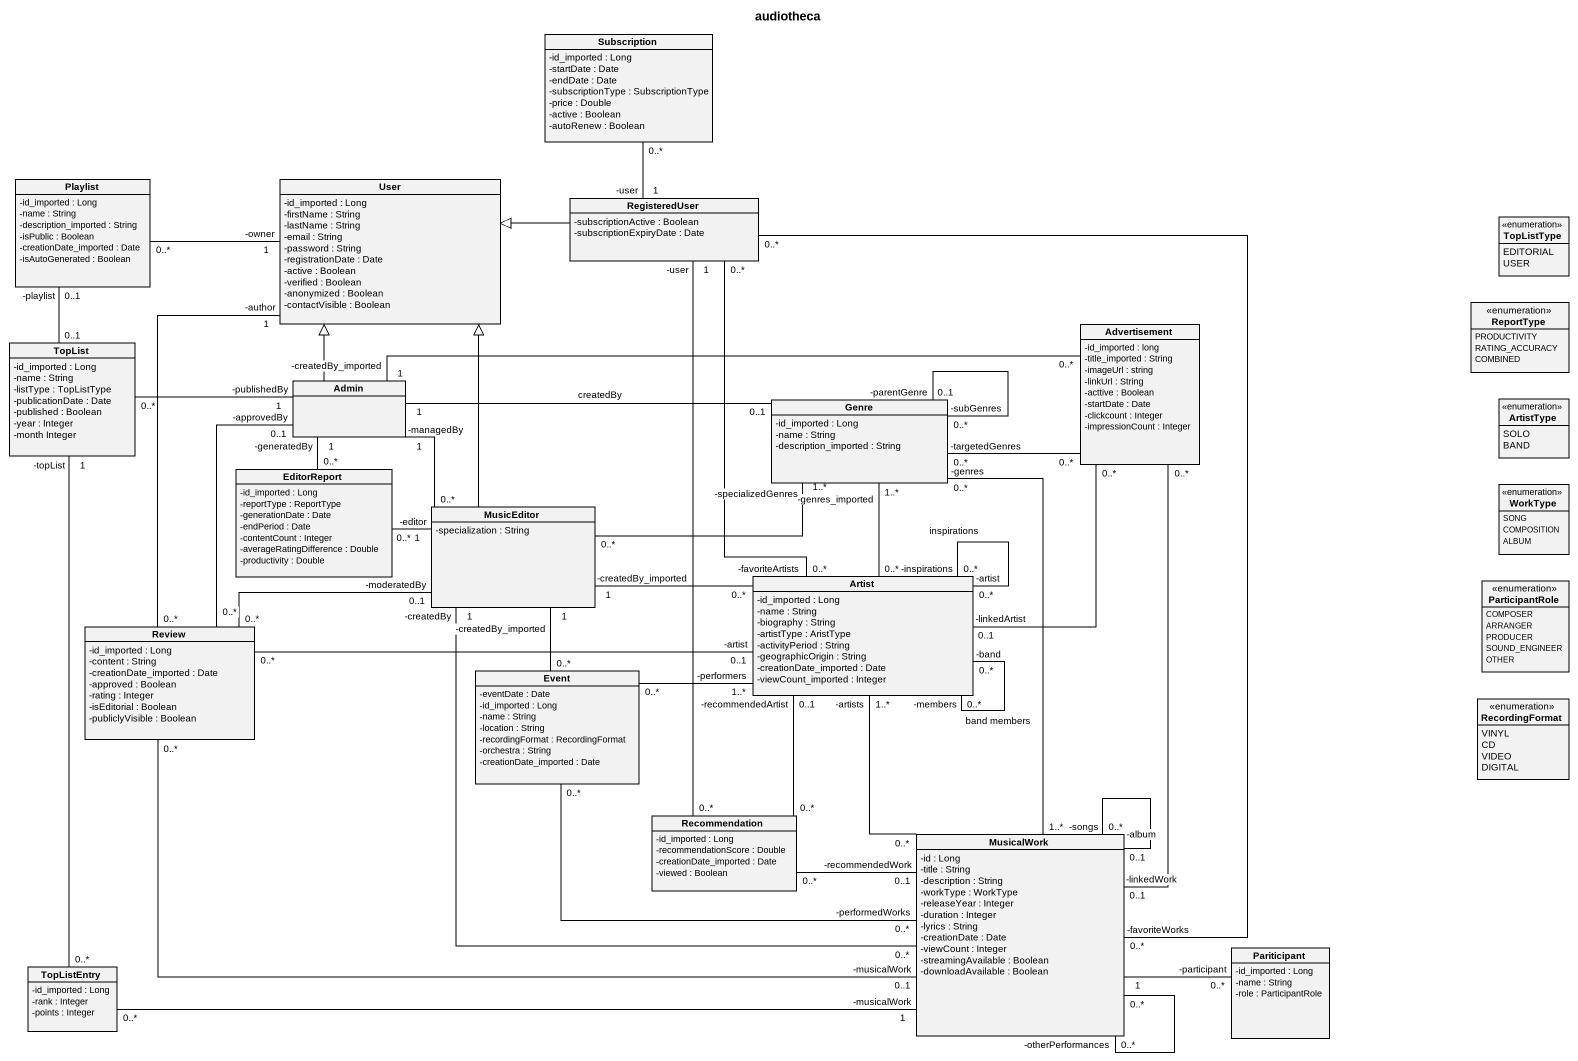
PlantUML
@startuml
title audiotheca
hide circle
hide empty members
skinparam classAttributeIconSize 0
class Subscription {
  -id_imported : Long
  -startDate : Date
  -endDate : Date
  -subscriptionType : SubscriptionType
  -price : Double
  -active : Boolean
  -autoRenew : Boolean
}
class Playlist {
  -id_imported : Long
  -name : String
  -description_imported : String
  -isPublic : Boolean
  -creationDate_imported : Date
  -isAutoGenerated : Boolean
}
class User {
  -id_imported : Long
  -firstName : String
  -lastName : String
  -email : String
  -password : String
  -registrationDate : Date
  -active : Boolean
  -verified : Boolean
  -anonymized : Boolean
  -contactVisible : Boolean
}
class RegisteredUser {
  -subscriptionActive : Boolean
  -subscriptionExpiryDate : Date
}
enum TopListType {
  EDITORIAL
  USER
}
enum ReportType {
  PRODUCTIVITY
  RATING_ACCURACY
  COMBINED
}
class TopList {
  -id_imported : Long
  -name : String
  -listType : TopListType
  -publicationDate : Date
  -published : Boolean
  -year : Integer
  -month Integer
}
class Advertisement {
  -id_imported : long
  -title_imported : String
  -imageUrl : string
  -linkUrl : String
  -acttive : Boolean
  -startDate : Date
  -clickcount : Integer
  -impressionCount : Integer
}
class Admin
class Genre {
  -id_imported : Long
  -name : String
  -description_imported : String
}
enum ArtistType {
  SOLO
  BAND
}
class EditorReport {
  -id_imported : Long
  -reportType : ReportType
  -generationDate : Date
  -endPeriod : Date
  -contentCount : Integer
  -averageRatingDifference : Double
  -productivity : Double
}
class MusicEditor {
  -specialization : String
}
enum WorkType {
  SONG
  COMPOSITION
  ALBUM
}
class Artist {
  -id_imported : Long
  -name : String
  -biography : String
  -artistType : AristType
  -activityPeriod : String
  -geographicOrigin : String
  -creationDate_imported : Date
  -viewCount_imported : Integer
}
enum ParticipantRole {
  COMPOSER
  ARRANGER
  PRODUCER
  SOUND_ENGINEER
  OTHER
}
class Review {
  -id_imported : Long
  -content : String
  -creationDate_imported : Date
  -approved : Boolean
  -rating : Integer
  -isEditorial : Boolean
  -publiclyVisible : Boolean
}
class Event {
  -eventDate : Date
  -id_imported : Long
  -name : String
  -location : String
  -recordingFormat : RecordingFormat
  -orchestra : String
  -creationDate_imported : Date
}
enum RecordingFormat {
  VINYL
  CD
  VIDEO
  DIGITAL
}
class Recommendation {
  -id_imported : Long
  -recommendationScore : Double
  -creationDate_imported : Date
  -viewed : Boolean
}
class MusicalWork {
  -id : Long
  -title : String
  -description : String
  -workType : WorkType
  -releaseYear : Integer
  -duration : Integer
  -lyrics : String
  -creationDate : Date
  -viewCount : Integer
  -streamingAvailable : Boolean
  -downloadAvailable : Boolean
}
class Pariticipant {
  -id_imported : Long
  -name : String
  -role : ParticipantRole
}
class TopListEntry {
  -id_imported : Long
  -rank : Integer
  -points : Integer
}
Subscription "0..*" -- "-user\n1" RegisteredUser
Playlist "0..*" -right- "-owner\n1" User
RegisteredUser -left-|> User
TopList "0..1" -up- "-playlist\n0..1" Playlist
TopList "0..*" -right- "-publishedBy\n1" Admin
Advertisement "0..*" -left- "-targetedGenres\n0..*" Genre
Admin -up-|> User
Admin "-createdBy_imported\n1" -right- "0..*" Advertisement
Admin "1" -right- "0..1" Genre : createdBy
Genre "-subGenres\n0..*" -- "-parentGenre\n0..1" Genre
Genre "-genres_imported\n1..*" -- "0..*" Artist
EditorReport "0..*" -up- "-generatedBy\n1" Admin
MusicEditor -up-|> User
MusicEditor "0..*" -up- "-managedBy\n1" Admin
MusicEditor "0..*" -right- "-specializedGenres\n1..*" Genre
MusicEditor "-editor\n1" -left- "0..*" EditorReport
Artist "-favoriteArtists\n0..*" -up- "0..*" RegisteredUser
Artist "-linkedArtist\n0..1" -up- "0..*" Advertisement
Artist "0..*" -left- "-createdBy_imported\n1" MusicEditor
Artist "-members\n0..*" -- "-band\n0..*" Artist : band members
Artist "-inspirations\n0..*" -- "-artist\n0..*" Artist : inspirations
Review "0..*" -up- "-author\n1" User
Review "0..*" -up- "-approvedBy\n0..1" Admin
Review "0..*" -right- "-moderatedBy\n0..1" MusicEditor
Review "0..*" -right- "-artist\n0..1" Artist
Review "0..*" -right- "-musicalWork\n0..1" MusicalWork
Event "0..*" -up- "-createdBy_imported\n1" MusicEditor
Event "0..*" -right- "-performers\n1..*" Artist
Event "0..*" -right- "-performedWorks\n0..*" MusicalWork
Recommendation "0..*" -up- "-user\n1" RegisteredUser
Recommendation "0..*" -up- "-recommendedArtist\n0..1" Artist
Recommendation "0..*" -right- "-recommendedWork\n0..1" MusicalWork
MusicalWork "-favoriteWorks\n0..*" -up- "0..*" RegisteredUser
MusicalWork "-linkedWork\n0..1" -up- "0..*" Advertisement
MusicalWork "1..*" -up- "-genres\n0..*" Genre
MusicalWork "0..*" -up- "-createdBy\n1" MusicEditor
MusicalWork "0..*" -up- "-artists\n1..*" Artist
MusicalWork "-songs\n0..*" -- "-album\n0..1" MusicalWork
MusicalWork "-otherPerformances\n0..*" -- "0..*" MusicalWork
MusicalWork "1" -right- "-participant\n0..*" Pariticipant
TopListEntry "0..*" -up- "-topList\n1" TopList
TopListEntry "0..*" -right- "-musicalWork\n1" MusicalWork
@enduml
